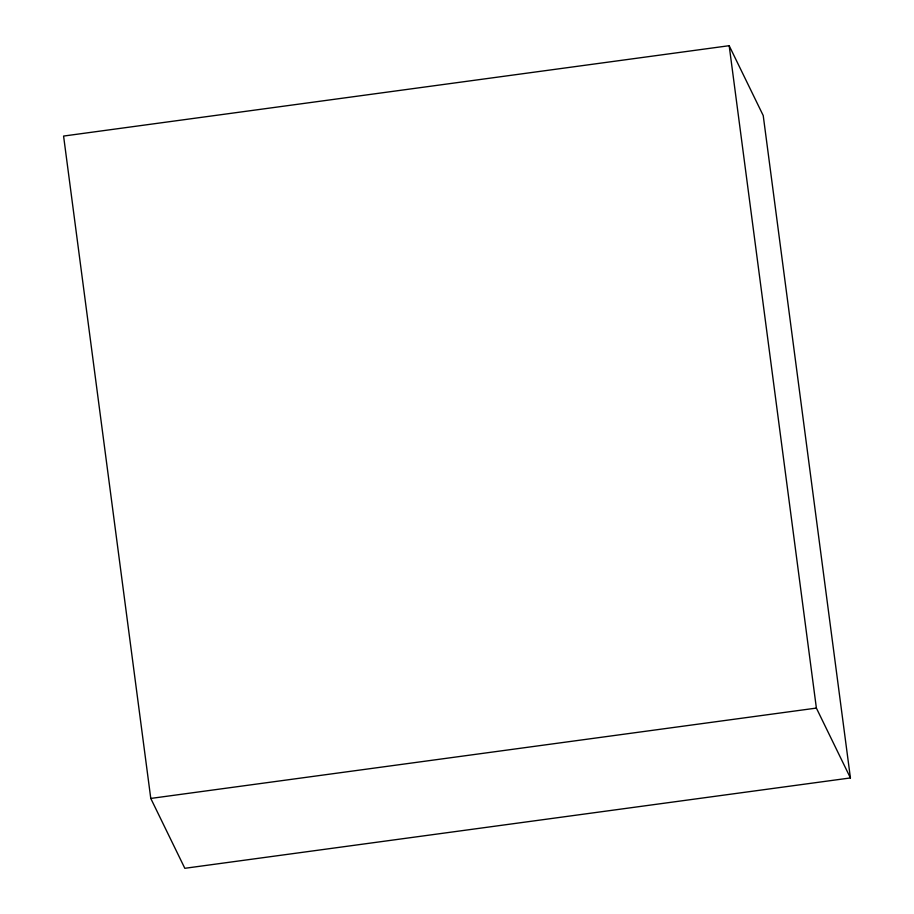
<?xml version="1.0" encoding="UTF-8"?>
<svg xmlns="http://www.w3.org/2000/svg" width="914" height="914" viewBox="0 0 914 914"><rect width="100%" height="100%" fill="white"/><g stroke="black" fill="none" stroke-linecap="round" stroke-linejoin="round"><path stroke-width="1.37" d="M729.178 45.7L63.58 136.06L150.776 798.436L184.822 868.3L850.42 777.94L763.224 115.564L729.178 45.7L816.385 708.087L850.42 777.94M150.776 798.436L816.385 708.087"/></g></svg>
